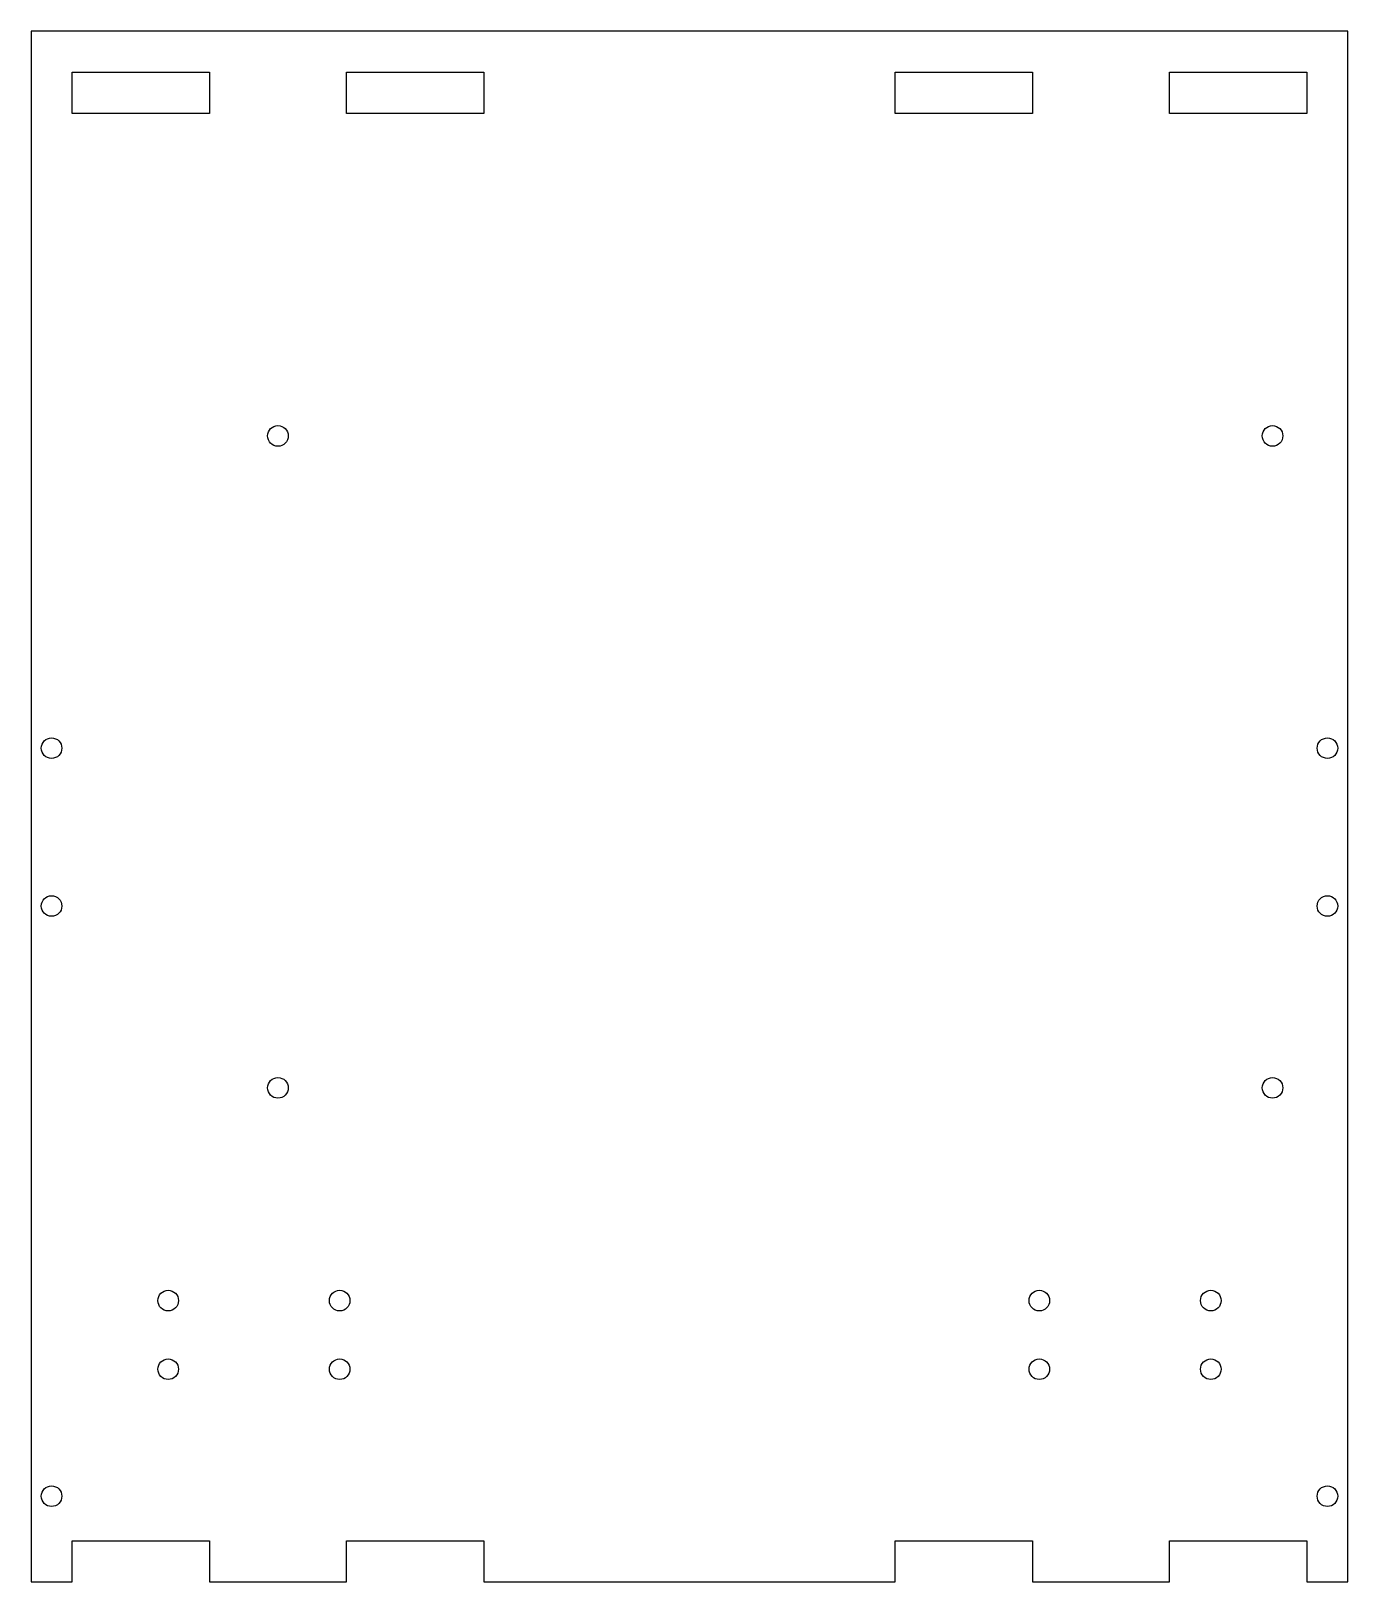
# Model space of a CAD drawing. Header units: millimetres. Extents: x -192 to 0, y 0 to 226.
import ezdxf

# ---------------------------------------------------------------- set-up
doc = ezdxf.new("R2010")
doc.units = ezdxf.units.MM

msp = doc.modelspace()

# ---------------------------------------------------------------- linework, layer by layer
for points in [[(0, 0), (0, 226), (-192, 226), (-192, 0), (-186, 0), (-186, 6), (-166, 6), (-166, 0), (-146, 0), (-146, 6), (-126, 6), (-126, 0), (-66, 0), (-66, 6), (-46, 6), (-46, 0), (-26, 0), (-26, 6), (-6, 6), (-6, 0)], [(-186, 220), (-166, 220), (-166, 214), (-186, 214)], [(-146, 220), (-126, 220), (-126, 214), (-146, 214)], [(-46, 220), (-46, 214), (-66, 214), (-66, 220)], [(-6, 220), (-6, 214), (-26, 214), (-26, 220)]]:
    msp.add_lwpolyline(points, close=True)
for centre in [(-156, 167), (-11, 167), (-189, 121.5), (-3, 121.5), (-189, 98.5), (-3, 98.5), (-156, 72), (-11, 72), (-172, 41), (-147, 41), (-45, 41), (-20, 41), (-172, 31), (-147, 31), (-45, 31), (-20, 31), (-189, 12.5), (-3, 12.5)]:
    msp.add_circle(centre, 1.5)

doc.saveas('drawing.dxf')
